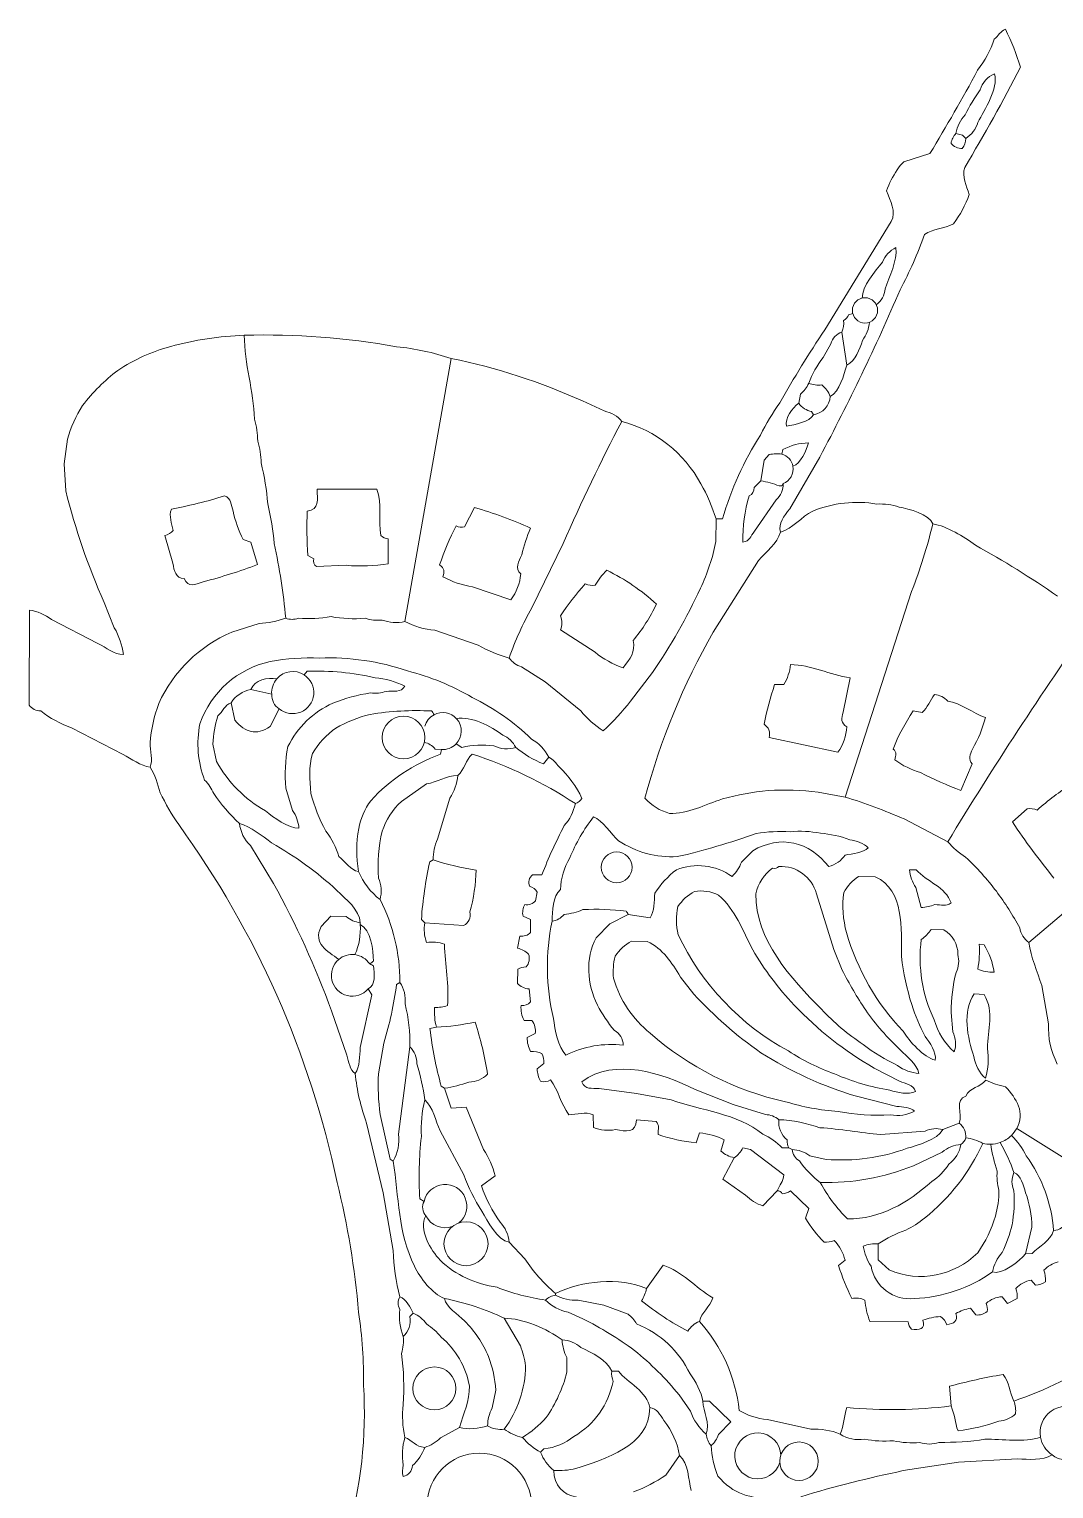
# Model space of a CAD drawing. Header units: inches. Extents: x 37.2 to 70.6, y 17.4 to 61.6.
# Drawn here: x 37.4 to 57.5, y 33.01 to 61.65 of the extents above; entities that cross this region are included whole.
import ezdxf

# ---------------------------------------------------------------- set-up
doc = ezdxf.new("R2010")
doc.units = ezdxf.units.IN
doc.header["$MEASUREMENT"] = 0
doc.layers.add('20_EXACT_CIRCLES', color=7, linetype='CONTINUOUS', lineweight=18)
doc.layers.add('30_SHARED_EDGES', color=7, linetype='CONTINUOUS', lineweight=18)

msp = doc.modelspace()

# ---------------------------------------------------------------- linework, layer by layer
at = {"layer": '20_EXACT_CIRCLES'}
for centre, radius in [((53.795, 56.129), 0.248), ((44.741, 47.748), 0.418), ((48.924, 45.202), 0.303), ((45.968, 37.817), 0.432), ((45.348, 34.977), 0.422), ((52.501, 33.549), 0.378), ((46.228, 32.684), 1.023)]:
    msp.add_circle(centre, radius, dxfattribs=at)
at = {"layer": '30_SHARED_EDGES'}
for p, q in [((55.58, 59.601), (55.707, 59.568)), ((55.707, 59.568), (55.775, 59.503)), ((54.558, 59.041), (55.069, 59.205)), ((53.006, 55.748), (54.311, 57.872)), ((53.47, 56.043), (53.556, 56.067)), ((53.34, 55.704), (53.438, 55.055)), ((52.975, 55.202), (53.124, 55.473)), ((44.769, 50.023), (45.678, 55.185)), ((52.496, 54.308), (52.528, 54.488)), ((48.679, 54.155), (48.252, 54.352)), ((52.749, 54.146), (52.788, 54.081)), ((38.15, 53.599), (38.082, 53.121)), ((51.814, 53.193), (51.917, 53.302)), ((52.186, 53.399), (52.164, 53.308)), ((38.082, 53.121), (38.117, 52.587)), ((51.749, 52.782), (51.814, 53.193)), ((52.91, 53.252), (52.318, 52.234)), ((51.749, 52.782), (51.619, 52.651)), ((52.166, 52.685), (52.187, 52.731)), ((44.217, 52.62), (43.048, 52.62)), ((51.625, 51.798), (52.052, 52.415)), ((52.112, 52.685), (52.166, 52.685)), ((46.132, 52.263), (45.938, 51.885)), ((50.873, 52.036), (50.871, 51.596)), ((50.873, 52.036), (51.003, 52.036)), ((40.061, 51.711), (40.217, 51.166)), ((41.749, 51.581), (41.595, 51.635)), ((41.879, 51.14), (41.749, 51.581)), ((44.444, 51.159), (44.438, 51.646)), ((47.874, 51.557), (47.26, 50.295)), ((42.866, 51.321), (42.983, 51.256)), ((43.036, 51.102), (43.619, 51.127)), ((50.819, 49.818), (51.703, 51.224)), ((46.096, 50.702), (46.847, 50.452)), ((54.709, 50.612), (53.405, 46.581)), ((37.402, 50.25), (37.399, 48.382)), ((38.867, 50.4), (39.068, 49.899)), ((38.747, 49.593), (37.838, 50.062)), ((41.373, 49.818), (41.908, 49.986)), ((45.357, 49.856), (46.208, 49.561)), ((47.821, 49.86), (48.499, 49.422)), ((42.854, 49.049), (42.795, 48.976)), ((47.519, 48.843), (47.059, 49.138)), ((49.624, 49.022), (49.197, 48.461)), ((42.156, 48.596), (41.749, 48.691)), ((48.222, 48.273), (47.519, 48.843)), ((52.204, 48.789), (52.022, 48.789)), ((53.37, 48.246), (53.503, 48.919)), ((41.36, 48.432), (41.434, 48.087)), ((42.129, 47.962), (42.304, 48.312)), ((54.918, 48.237), (54.743, 48.269)), ((38.227, 47.937), (39.239, 47.416)), ((41.003, 47.62), (41.076, 47.277)), ((45.889, 47.555), (45.772, 47.622)), ((51.918, 47.75), (53.262, 47.458)), ((45.485, 47.513), (45.361, 47.523)), ((45.467, 47.425), (45.485, 47.513)), ((47.593, 47.36), (47.487, 47.23)), ((55.678, 46.711), (55.899, 47.23)), ((42.566, 46.316), (42.433, 46.755)), ((45.191, 46.838), (44.7, 46.495)), ((45.652, 46.558), (45.41, 45.755)), ((53.405, 46.581), (52.876, 46.676)), ((55.418, 45.704), (54.562, 46.15)), ((56.977, 46.351), (56.688, 46.094)), ((59.764, 46.072), (57.009, 43.724)), ((41.739, 45.629), (42.191, 44.885)), ((45.321, 45.347), (45.256, 45.307)), ((51.371, 45.306), (51.592, 45.527)), ((47.457, 45.055), (47.275, 45.055)), ((53.997, 45.017), (53.665, 45.023)), ((54.801, 45.152), (54.671, 45.153)), ((47.366, 44.717), (47.334, 44.542)), ((53.181, 43.591), (52.844, 44.683)), ((54.794, 44.806), (54.899, 44.415)), ((43.124, 44.039), (43.313, 44.243)), ((43.313, 44.243), (43.619, 44.234)), ((43.892, 44.114), (43.892, 44.081)), ((45.093, 44.18), (45.158, 44.114)), ((45.921, 44.057), (45.158, 44.114)), ((47.087, 44.243), (47.23, 44.179)), ((47.23, 44.179), (47.236, 43.925)), ((49.152, 44.276), (48.79, 44.092)), ((49.152, 44.276), (49.581, 44.211)), ((47.022, 43.854), (46.977, 43.614)), ((48.79, 44.092), (48.519, 43.818)), ((55.343, 43.973), (55.093, 43.984)), ((49.521, 43.749), (49.217, 43.756)), ((53.349, 43.187), (53.181, 43.591)), ((56.132, 43.684), (56.035, 43.691)), ((46.983, 43.204), (46.977, 42.925)), ((50.438, 42.716), (50.173, 43.049)), ((44.119, 42.702), (43.894, 41.665)), ((44.047, 42.816), (44.119, 42.702)), ((44.606, 42.905), (44.671, 42.945)), ((47.204, 42.815), (47.236, 42.562)), ((56.132, 42.704), (55.938, 42.717)), ((57.395, 42.133), (57.263, 42.886)), ((43.329, 42.383), (43.63, 41.514)), ((47.106, 42.198), (47.262, 42.198)), ((55.519, 41.975), (55.483, 42.356)), ((45.261, 42.036), (45.386, 42.068)), ((47.327, 41.938), (47.171, 41.86)), ((44.252, 41.15), (44.353, 41.752)), ((44.644, 39.964), (44.866, 41.679)), ((47.496, 41.354), (47.366, 41.25)), ((54.469, 41.003), (53.976, 41.263)), ((45.548, 40.867), (45.483, 40.907)), ((45.678, 40.477), (45.548, 40.867)), ((49.315, 40.766), (48.583, 40.865)), ((49.991, 40.637), (49.315, 40.766)), ((50.465, 40.843), (51.212, 40.551)), ((54.42, 40.512), (53.629, 40.709)), ((45.97, 40.497), (45.678, 40.477)), ((46.31, 39.668), (45.97, 40.497)), ((51.212, 40.551), (51.843, 40.351)), ((44.344, 38.818), (44.019, 40.185)), ((44.477, 39.478), (44.285, 40.354)), ((48.464, 40.347), (48.47, 40.094)), ((49.314, 40.25), (49.697, 40.217)), ((55.645, 40.185), (55.321, 40.055)), ((45.461, 40.032), (45.926, 39.17)), ((50.483, 39.795), (50.548, 39.99)), ((51.035, 39.854), (50.97, 39.633)), ((54.104, 39.958), (54.975, 40.024)), ((56.771, 40.078), (57.922, 39.356)), ((51.551, 39.666), (51.401, 39.698)), ((52.204, 39.168), (51.551, 39.666)), ((52.301, 39.698), (52.171, 39.698)), ((52.366, 39.666), (52.301, 39.698)), ((52.712, 39.543), (53.032, 39.472)), ((55.311, 39.61), (54.744, 39.347)), ((44.542, 39.438), (44.477, 39.478)), ((51.006, 39.081), (51.23, 39.503)), ((46.269, 38.951), (46.541, 39.146)), ((51.454, 38.772), (51.006, 39.081)), ((44.538, 37.684), (44.344, 38.818)), ((45.144, 38.648), (45.061, 38.696)), ((52.074, 38.854), (51.792, 38.562)), ((52.691, 38.509), (52.334, 38.853)), ((52.628, 38.315), (52.691, 38.509)), ((56.944, 37.62), (57.071, 38.143)), ((47.12, 37.523), (46.814, 37.847)), ((54.054, 37.502), (54.054, 37.815)), ((56.944, 37.62), (57.074, 37.623)), ((49.834, 37.393), (49.509, 36.938)), ((53.275, 37.39), (53.405, 37.494)), ((54.27, 37.301), (54.054, 37.502)), ((57.142, 37.003), (57.057, 37.101)), ((47.723, 36.841), (47.723, 36.808)), ((48.17, 36.708), (48.669, 36.609)), ((56.589, 36.646), (56.485, 36.776)), ((56.778, 36.743), (56.589, 36.646)), ((44.931, 36.451), (44.866, 36.386)), ((47.969, 36.475), (48.257, 36.346)), ((48.669, 36.609), (49.146, 36.436)), ((55.971, 36.419), (55.867, 36.549)), ((46.717, 36.354), (47.035, 35.813)), ((54.639, 36.284), (53.892, 36.291)), ((47.945, 35.581), (47.949, 35.301)), ((48.827, 35.315), (48.957, 35.314)), ((46.553, 34.941), (46.484, 34.594)), ((55.451, 35.02), (55.483, 34.633)), ((50.147, 34.851), (50.371, 34.529)), ((50.743, 34.73), (50.613, 34.73)), ((51.165, 34.321), (50.743, 34.73)), ((51.88, 34.37), (52.731, 34.181)), ((45.468, 34.009), (45.84, 34.211)), ((50.919, 34.074), (51.165, 34.321)), ((47.497, 33.789), (47.431, 33.724)), ((50.158, 33.659), (49.89, 33.277)), ((54.546, 33.364), (55.63, 33.528)), ((55.63, 33.528), (56.785, 33.594))]:
    msp.add_line(p, q, dxfattribs=at)
for points in [[(56.33, 61.451), (56.417, 61.519), (56.448, 61.605), (56.551, 61.646)], [(56.551, 61.646), (56.668, 61.406), (56.767, 61.157), (56.847, 60.902)], [(56.005, 60.841), (56.146, 61.025), (56.256, 61.231), (56.33, 61.451)], [(55.069, 59.205), (55.395, 59.742), (55.708, 60.288), (56.005, 60.841)], [(56.847, 60.902), (56.502, 60.234), (56.137, 59.577), (55.751, 58.933)], [(56.337, 60.769), (56.418, 60.476), (56.141, 60.077), (56.011, 59.814)], [(56.055, 60.453), (56.093, 60.598), (56.198, 60.715), (56.337, 60.769)], [(55.762, 59.965), (55.845, 60.136), (55.943, 60.3), (56.055, 60.453)], [(55.58, 59.601), (55.603, 59.738), (55.666, 59.865), (55.762, 59.965)], [(55.58, 59.601), (55.53, 59.546), (55.496, 59.479), (55.483, 59.406)], [(56.011, 59.814), (55.97, 59.686), (55.887, 59.577), (55.775, 59.503)], [(55.483, 59.406), (55.536, 59.338), (55.619, 59.302), (55.704, 59.308)], [(55.704, 59.308), (55.749, 59.363), (55.774, 59.432), (55.775, 59.503)], [(54.429, 58.884), (54.459, 58.946), (54.503, 58.999), (54.558, 59.041)], [(54.22, 58.474), (54.269, 58.621), (54.339, 58.759), (54.429, 58.884)], [(55.751, 58.933), (55.696, 58.753), (55.788, 58.578), (55.839, 58.401)], [(54.311, 57.872), (54.412, 58.073), (54.292, 58.269), (54.22, 58.474)], [(55.839, 58.401), (55.765, 58.196), (55.661, 58.002), (55.532, 57.826)], [(54.964, 57.615), (54.83, 57.244), (54.67, 56.883), (54.486, 56.535)], [(55.532, 57.826), (55.352, 57.727), (55.124, 57.739), (54.964, 57.615)], [(54.403, 57.36), (54.283, 57.303), (54.189, 57.202), (54.14, 57.077)], [(54.188, 56.552), (54.279, 56.797), (54.426, 57.098), (54.403, 57.36)], [(54.14, 57.077), (53.998, 56.895), (53.735, 56.606), (53.741, 56.37)], [(54.486, 56.535), (54.007, 55.419), (53.481, 54.324), (52.91, 53.252)], [(54.017, 56.238), (54.117, 56.313), (54.179, 56.427), (54.188, 56.552)], [(53.34, 55.704), (53.373, 55.776), (53.384, 55.854), (53.373, 55.932)], [(53.373, 55.932), (53.421, 55.951), (53.457, 55.993), (53.47, 56.043)], [(53.881, 55.896), (53.871, 55.768), (53.824, 55.644), (53.746, 55.541)], [(41.619, 55.64), (41.131, 55.625), (40.646, 55.551), (40.175, 55.421)], [(41.619, 55.64), (42.62, 55.669), (43.62, 55.594), (44.605, 55.416)], [(41.619, 55.64), (41.619, 55.081), (41.803, 54.547), (41.817, 53.993)], [(52.125, 54.316), (52.4, 54.805), (52.694, 55.282), (53.006, 55.748)], [(53.124, 55.473), (53.156, 55.58), (53.236, 55.666), (53.34, 55.704)], [(40.175, 55.421), (39.805, 55.323), (39.454, 55.164), (39.137, 54.951)], [(44.605, 55.416), (44.97, 55.38), (45.33, 55.302), (45.678, 55.185)], [(53.746, 55.541), (53.694, 55.371), (53.601, 55.138), (53.438, 55.055)], [(48.252, 54.352), (47.428, 54.726), (46.565, 55.005), (45.678, 55.185)], [(52.691, 54.698), (52.758, 54.88), (52.854, 55.05), (52.975, 55.202)], [(53.438, 55.055), (53.377, 54.851), (53.304, 54.548), (53.113, 54.438)], [(39.137, 54.951), (38.877, 54.754), (38.645, 54.522), (38.447, 54.263)], [(52.528, 54.488), (52.6, 54.543), (52.655, 54.615), (52.691, 54.698)], [(52.691, 54.698), (52.773, 54.668), (52.86, 54.657), (52.947, 54.665)], [(52.788, 54.081), (52.966, 54.11), (53.101, 54.258), (53.113, 54.438)], [(52.947, 54.665), (53.023, 54.608), (53.081, 54.529), (53.113, 54.438)], [(38.447, 54.263), (38.315, 54.058), (38.215, 53.834), (38.15, 53.599)], [(49.022, 53.951), (48.959, 54.06), (48.806, 54.117), (48.679, 54.155)], [(51.745, 53.683), (51.857, 53.903), (51.984, 54.114), (52.125, 54.316)], [(52.496, 54.308), (52.361, 54.208), (52.22, 54.024), (52.256, 53.854)], [(52.496, 54.308), (52.554, 54.221), (52.646, 54.162), (52.749, 54.146)], [(41.817, 53.993), (41.859, 53.854), (41.881, 53.71), (41.882, 53.565)], [(49.022, 53.951), (48.613, 53.166), (48.23, 52.367), (47.874, 51.557)], [(49.022, 53.951), (49.688, 53.776), (50.25, 53.332), (50.576, 52.726)], [(52.256, 53.854), (52.42, 53.892), (52.703, 53.935), (52.788, 54.081)], [(41.882, 53.565), (41.925, 53.426), (41.947, 53.282), (41.948, 53.137)], [(51.003, 52.036), (51.166, 52.619), (51.416, 53.174), (51.745, 53.683)], [(51.917, 53.302), (52.012, 53.308), (52.074, 53.33), (52.164, 53.308)], [(52.382, 53.071), (52.36, 53.186), (52.276, 53.277), (52.164, 53.308)], [(52.689, 53.529), (52.513, 53.528), (52.34, 53.483), (52.186, 53.399)], [(52.382, 53.071), (52.529, 53.113), (52.647, 53.383), (52.689, 53.529)], [(41.948, 53.137), (42.014, 52.872), (42.057, 52.603), (42.077, 52.331)], [(52.382, 53.071), (52.409, 52.926), (52.327, 52.782), (52.187, 52.731)], [(50.576, 52.726), (50.698, 52.507), (50.798, 52.275), (50.873, 52.036)], [(51.749, 52.782), (51.874, 52.767), (51.996, 52.734), (52.112, 52.685)], [(52.052, 52.415), (52.146, 52.491), (52.197, 52.61), (52.187, 52.731)], [(38.117, 52.587), (38.303, 51.837), (38.554, 51.106), (38.867, 50.4)], [(41.23, 52.49), (40.889, 52.382), (40.542, 52.296), (40.191, 52.23)], [(41.398, 52.191), (41.358, 52.318), (41.364, 52.44), (41.23, 52.49)], [(43.048, 52.62), (43.048, 52.418), (43.102, 52.217), (42.853, 52.191)], [(44.298, 51.714), (44.244, 52.006), (44.33, 52.341), (44.217, 52.62)], [(51.522, 52.488), (51.436, 52.193), (51.395, 51.888), (51.399, 51.581)], [(51.619, 52.651), (51.627, 52.581), (51.587, 52.515), (51.522, 52.488)], [(40.191, 52.23), (40.128, 52.077), (40.201, 51.96), (40.223, 51.808)], [(41.595, 51.635), (41.507, 51.812), (41.441, 51.998), (41.398, 52.191)], [(42.077, 52.331), (42.141, 52.075), (42.184, 51.814), (42.207, 51.552)], [(42.853, 52.191), (42.842, 51.901), (42.846, 51.611), (42.866, 51.321)], [(47.236, 51.858), (46.878, 52.018), (46.509, 52.154), (46.132, 52.263)], [(52.318, 52.234), (52.21, 52.09), (52.085, 51.957), (52.139, 51.776)], [(52.769, 52.19), (52.546, 52.078), (52.373, 51.848), (52.139, 51.776)], [(54.03, 52.33), (53.605, 52.4), (53.169, 52.352), (52.769, 52.19)], [(54.466, 52.27), (54.325, 52.316), (54.178, 52.336), (54.03, 52.33)], [(55.126, 51.938), (55.055, 52.125), (54.655, 52.239), (54.466, 52.27)], [(45.775, 51.904), (45.645, 51.658), (45.536, 51.401), (45.451, 51.136)], [(45.938, 51.885), (45.883, 51.866), (45.823, 51.873), (45.775, 51.904)], [(47.062, 51.33), (47.105, 51.51), (47.163, 51.687), (47.236, 51.858)], [(55.126, 51.938), (55.016, 51.487), (54.877, 51.044), (54.709, 50.612)], [(55.96, 51.521), (55.737, 51.689), (55.402, 51.897), (55.126, 51.938)], [(40.223, 51.808), (40.178, 51.763), (40.122, 51.729), (40.061, 51.711)], [(42.207, 51.552), (42.31, 51.068), (42.385, 50.58), (42.431, 50.088)], [(44.438, 51.646), (44.384, 51.651), (44.335, 51.676), (44.298, 51.714)], [(50.871, 51.596), (50.808, 51.278), (50.706, 50.97), (50.567, 50.678)], [(51.399, 51.581), (51.535, 51.607), (51.553, 51.69), (51.625, 51.798)], [(51.703, 51.224), (51.855, 51.381), (52.074, 51.567), (52.139, 51.776)], [(47.041, 50.959), (46.926, 51.064), (47, 51.207), (47.062, 51.33)], [(57.569, 50.522), (57.051, 50.884), (56.514, 51.217), (55.96, 51.521)], [(40.217, 51.166), (40.243, 51.011), (40.267, 50.88), (40.438, 50.867)], [(40.814, 50.802), (41.174, 50.899), (41.529, 51.011), (41.879, 51.14)], [(42.983, 51.256), (42.962, 51.199), (42.984, 51.135), (43.036, 51.102)], [(43.619, 51.127), (43.895, 51.104), (44.172, 51.115), (44.444, 51.159)], [(45.451, 51.136), (45.542, 51.056), (45.551, 51.018), (45.516, 50.902)], [(48.73, 51.029), (48.639, 50.944), (48.563, 50.845), (48.503, 50.737)], [(49.704, 50.367), (49.413, 50.634), (49.085, 50.857), (48.73, 51.029)], [(40.438, 50.867), (40.523, 50.677), (40.646, 50.755), (40.814, 50.802)], [(45.516, 50.902), (45.697, 50.805), (45.893, 50.738), (46.096, 50.702)], [(46.847, 50.452), (46.96, 50.598), (47.027, 50.775), (47.041, 50.959)], [(48.308, 50.763), (48.13, 50.566), (47.967, 50.355), (47.821, 50.133)], [(48.503, 50.737), (48.436, 50.729), (48.369, 50.738), (48.308, 50.763)], [(50.567, 50.678), (50.299, 50.101), (49.984, 49.546), (49.624, 49.022)], [(37.838, 50.062), (37.711, 50.16), (37.561, 50.225), (37.402, 50.25)], [(43.321, 50.12), (43.108, 50.085), (42.893, 50.074), (42.678, 50.088)], [(43.989, 50.087), (43.766, 50.069), (43.541, 50.08), (43.321, 50.12)], [(47.26, 50.295), (47.082, 49.98), (46.933, 49.65), (46.814, 49.308)], [(47.821, 50.133), (47.857, 50.046), (47.857, 49.948), (47.821, 49.86)], [(49.249, 49.653), (49.43, 49.871), (49.583, 50.111), (49.704, 50.367)], [(39.068, 49.899), (39.162, 49.74), (39.224, 49.563), (39.249, 49.379)], [(41.908, 49.986), (42.086, 49.996), (42.262, 50.03), (42.431, 50.088)], [(42.678, 50.088), (42.598, 50.059), (42.511, 50.059), (42.431, 50.088)], [(44.32, 50.054), (44.209, 50.043), (44.096, 50.054), (43.989, 50.087)], [(44.769, 50.023), (44.619, 49.99), (44.463, 50.001), (44.32, 50.054)], [(44.769, 50.023), (44.951, 49.927), (45.152, 49.87), (45.357, 49.856)], [(55.418, 45.704), (56.314, 47.173), (57.256, 48.613), (58.243, 50.023)], [(39.249, 49.379), (39.058, 49.374), (38.913, 49.512), (38.747, 49.593)], [(39.939, 48.414), (40.226, 49.044), (40.737, 49.544), (41.373, 49.818)], [(46.208, 49.561), (46.399, 49.452), (46.602, 49.367), (46.814, 49.308)], [(49.048, 49.114), (49.189, 49.291), (49.294, 49.426), (49.249, 49.653)], [(49.477, 46.556), (49.781, 47.697), (50.232, 48.793), (50.819, 49.818)], [(43.097, 49.308), (42.772, 49.323), (42.447, 49.299), (42.129, 49.237)], [(44.82, 49.056), (44.265, 49.244), (43.682, 49.33), (43.097, 49.308)], [(47.059, 49.138), (46.96, 49.164), (46.874, 49.225), (46.814, 49.308)], [(48.499, 49.422), (48.663, 49.289), (48.849, 49.184), (49.048, 49.114)], [(42.129, 49.237), (41.486, 49.102), (40.962, 48.639), (40.749, 48.018)], [(42.795, 48.976), (42.622, 49.089), (42.392, 49.058), (42.256, 48.902)], [(42.795, 48.976), (42.923, 48.892), (42.994, 48.744), (42.98, 48.592)], [(44.183, 48.922), (43.747, 49.022), (43.3, 49.064), (42.854, 49.049)], [(46.09, 48.534), (45.692, 48.765), (45.265, 48.941), (44.82, 49.056)], [(52.334, 49.178), (52.321, 49.04), (52.276, 48.907), (52.204, 48.789)], [(53.503, 48.919), (53.112, 48.977), (52.733, 49.178), (52.334, 49.178)], [(41.36, 48.432), (41.449, 48.568), (41.589, 48.662), (41.749, 48.691)], [(42.256, 48.902), (42.076, 48.931), (41.818, 48.878), (41.749, 48.691)], [(42.156, 48.596), (42.147, 48.707), (42.183, 48.817), (42.256, 48.902)], [(44.769, 48.755), (44.586, 48.847), (44.387, 48.904), (44.183, 48.922)], [(44.403, 48.653), (44.548, 48.662), (44.692, 48.626), (44.769, 48.755)], [(52.022, 48.789), (51.936, 48.534), (51.867, 48.274), (51.814, 48.01)], [(39.769, 47.647), (39.794, 47.909), (39.851, 48.166), (39.939, 48.414)], [(41.36, 48.432), (41.23, 48.385), (41.201, 48.257), (41.1, 48.172)], [(42.156, 48.596), (42.151, 48.481), (42.207, 48.373), (42.304, 48.312)], [(42.472, 47.57), (42.66, 47.948), (42.973, 48.25), (43.358, 48.424)], [(42.98, 48.592), (42.965, 48.439), (42.868, 48.307), (42.726, 48.249)], [(43.358, 48.424), (43.595, 48.518), (43.842, 48.585), (44.094, 48.624)], [(44.094, 48.624), (44.198, 48.61), (44.304, 48.62), (44.403, 48.653)], [(47.251, 47.719), (46.909, 48.049), (46.517, 48.324), (46.09, 48.534)], [(49.197, 48.461), (49.033, 48.254), (48.854, 48.059), (48.661, 47.88)], [(55.158, 48.594), (55.072, 48.475), (55.023, 48.335), (54.918, 48.237)], [(55.418, 48.464), (55.351, 48.538), (55.258, 48.585), (55.158, 48.594)], [(56.158, 48.14), (55.909, 48.223), (55.679, 48.425), (55.418, 48.464)], [(37.399, 48.382), (37.452, 48.312), (37.535, 48.27), (37.624, 48.269)], [(37.624, 48.269), (37.808, 48.13), (38.011, 48.018), (38.227, 47.937)], [(41.1, 48.172), (41.044, 47.993), (41.011, 47.807), (41.003, 47.62)], [(42.726, 48.249), (42.585, 48.19), (42.422, 48.215), (42.304, 48.312)], [(43.416, 47.935), (43.626, 48.054), (43.852, 48.144), (44.086, 48.201)], [(44.086, 48.201), (44.485, 48.268), (44.889, 48.291), (45.293, 48.269)], [(45.161, 47.968), (45.186, 48.066), (45.252, 48.149), (45.342, 48.196)], [(45.293, 48.269), (45.3, 48.259), (45.327, 48.219), (45.342, 48.196)], [(45.783, 48.117), (45.671, 48.242), (45.49, 48.274), (45.342, 48.196)], [(45.772, 47.622), (45.905, 47.759), (45.91, 47.975), (45.783, 48.117)], [(46.69, 47.797), (46.464, 47.967), (46.062, 48.177), (45.783, 48.117)], [(48.661, 47.88), (48.492, 47.983), (48.344, 48.117), (48.222, 48.273)], [(53.438, 47.958), (53.318, 48.028), (53.327, 48.122), (53.37, 48.246)], [(54.743, 48.269), (54.582, 48.037), (54.449, 47.786), (54.347, 47.523)], [(55.905, 47.523), (56.016, 47.716), (56.101, 47.924), (56.158, 48.14)], [(40.749, 48.018), (40.674, 47.648), (40.706, 47.265), (40.84, 46.913)], [(41.434, 48.087), (41.65, 47.846), (41.839, 47.781), (42.129, 47.962)], [(42.956, 47.432), (43.072, 47.63), (43.229, 47.802), (43.416, 47.935)], [(51.814, 48.01), (51.902, 47.955), (51.944, 47.85), (51.918, 47.75)], [(53.262, 47.458), (53.366, 47.605), (53.427, 47.778), (53.438, 47.958)], [(39.769, 47.166), (39.831, 47.304), (39.769, 47.486), (39.769, 47.647)], [(42.433, 46.755), (42.412, 47.027), (42.424, 47.301), (42.472, 47.57)], [(45.361, 47.523), (45.309, 47.591), (45.233, 47.638), (45.148, 47.655)], [(45.485, 47.513), (45.592, 47.505), (45.697, 47.545), (45.772, 47.622)], [(46.513, 47.585), (46.305, 47.614), (46.093, 47.604), (45.889, 47.555)], [(46.944, 47.555), (46.802, 47.51), (46.647, 47.521), (46.513, 47.585)], [(46.944, 47.555), (46.89, 47.663), (46.8, 47.749), (46.69, 47.797)], [(47.487, 47.23), (47.29, 47.309), (47.107, 47.419), (46.944, 47.555)], [(47.593, 47.36), (47.518, 47.512), (47.398, 47.637), (47.251, 47.719)], [(39.239, 47.416), (39.406, 47.328), (39.584, 47.193), (39.769, 47.166)], [(41.076, 47.277), (41.298, 46.872), (41.629, 46.537), (42.032, 46.31)], [(42.921, 46.653), (42.914, 46.923), (42.872, 47.167), (42.956, 47.432)], [(44.098, 46.507), (44.492, 46.939), (44.927, 47.209), (45.467, 47.425)], [(45.808, 47.003), (45.938, 47.112), (45.96, 47.308), (46.089, 47.425)], [(46.089, 47.425), (46.804, 47.192), (47.485, 46.865), (48.113, 46.451)], [(47.593, 47.36), (47.687, 47.326), (47.723, 47.246), (47.796, 47.173)], [(54.347, 47.523), (54.427, 47.454), (54.399, 47.408), (54.379, 47.308)], [(54.379, 47.308), (54.533, 47.199), (54.703, 47.115), (54.883, 47.059)], [(55.899, 47.23), (55.809, 47.323), (55.859, 47.412), (55.905, 47.523)], [(39.769, 47.166), (39.871, 47.024), (39.919, 46.833), (39.971, 46.666)], [(45.808, 47.003), (45.576, 47.003), (45.408, 46.875), (45.191, 46.838)], [(45.808, 47.003), (45.788, 46.845), (45.735, 46.694), (45.652, 46.558)], [(47.796, 47.173), (47.981, 46.996), (48.132, 46.786), (48.243, 46.555)], [(54.883, 47.059), (55.141, 46.927), (55.406, 46.811), (55.678, 46.711)], [(40.84, 46.913), (40.917, 46.838), (40.978, 46.749), (41.018, 46.649)], [(51.897, 46.71), (51.593, 46.679), (51.292, 46.624), (50.997, 46.544)], [(52.876, 46.676), (52.551, 46.715), (52.224, 46.726), (51.897, 46.71)], [(57.853, 46.841), (57.614, 46.685), (57.387, 46.513), (57.171, 46.326)], [(39.971, 46.666), (40.074, 46.448), (40.195, 46.238), (40.331, 46.039)], [(41.018, 46.649), (41.165, 46.436), (41.333, 46.239), (41.522, 46.062)], [(43.219, 45.911), (43.093, 46.147), (42.993, 46.395), (42.921, 46.653)], [(43.863, 45.962), (43.904, 46.157), (43.984, 46.342), (44.098, 46.507)], [(44.7, 46.495), (44.53, 46.332), (44.4, 46.132), (44.321, 45.91)], [(48.113, 46.451), (48.078, 46.291), (48.003, 46.143), (47.895, 46.019)], [(48.243, 46.555), (48.21, 46.509), (48.165, 46.473), (48.113, 46.451)], [(49.961, 46.26), (49.775, 46.312), (49.607, 46.414), (49.477, 46.556)], [(50.997, 46.544), (50.667, 46.432), (50.314, 46.247), (49.961, 46.26)], [(54.562, 46.15), (54.185, 46.316), (53.799, 46.46), (53.405, 46.581)], [(42.032, 46.31), (42.193, 46.183), (42.485, 45.96), (42.691, 45.973)], [(42.691, 45.973), (42.68, 46.096), (42.637, 46.214), (42.566, 46.316)], [(48.472, 46.191), (48.279, 45.947), (48.121, 45.676), (48.003, 45.387)], [(48.962, 45.72), (48.818, 45.853), (48.641, 46.125), (48.472, 46.191)], [(57.171, 46.326), (57.11, 46.351), (57.043, 46.36), (56.977, 46.351)], [(40.331, 46.039), (41.849, 43.942), (42.908, 41.549), (43.441, 39.016)], [(41.522, 46.062), (41.542, 45.897), (41.619, 45.744), (41.739, 45.629)], [(42.155, 45.68), (41.971, 45.826), (41.743, 45.996), (41.522, 46.062)], [(43.475, 45.412), (43.422, 45.593), (43.335, 45.762), (43.219, 45.911)], [(43.86, 45.12), (43.814, 45.399), (43.815, 45.683), (43.863, 45.962)], [(44.321, 45.91), (44.251, 45.61), (44.227, 45.3), (44.25, 44.992)], [(47.895, 46.019), (47.731, 45.706), (47.585, 45.384), (47.457, 45.055)], [(51.66, 45.864), (51.161, 45.69), (50.626, 45.522), (50.11, 45.412)], [(51.592, 45.527), (52.14, 45.847), (52.698, 45.706), (53.085, 45.217)], [(52.327, 45.899), (52.104, 45.913), (51.88, 45.901), (51.66, 45.864)], [(52.921, 45.87), (52.726, 45.91), (52.525, 45.92), (52.327, 45.899)], [(53.496, 45.743), (53.311, 45.813), (53.118, 45.856), (52.921, 45.87)], [(56.688, 46.094), (56.94, 45.712), (57.212, 45.344), (57.503, 44.99)], [(43.435, 44.749), (43.045, 45.107), (42.616, 45.42), (42.155, 45.68)], [(45.41, 45.755), (45.353, 45.626), (45.322, 45.488), (45.321, 45.347)], [(50.11, 45.412), (49.705, 45.39), (49.302, 45.497), (48.962, 45.72)], [(53.405, 45.443), (53.546, 45.466), (53.766, 45.491), (53.86, 45.587)], [(53.86, 45.587), (53.777, 45.674), (53.627, 45.721), (53.496, 45.743)], [(55.418, 45.704), (55.518, 45.586), (55.637, 45.485), (55.769, 45.403)], [(43.86, 45.12), (43.698, 45.146), (43.601, 45.311), (43.475, 45.412)], [(45.256, 45.307), (45.174, 44.936), (45.12, 44.559), (45.093, 44.18)], [(45.321, 45.347), (45.597, 45.26), (45.879, 45.193), (46.165, 45.146)], [(48.003, 45.387), (47.892, 45.197), (47.83, 44.983), (47.821, 44.764)], [(50.095, 45.153), (50.457, 45.297), (50.868, 45.248), (51.187, 45.023)], [(51.187, 45.023), (51.27, 45.101), (51.333, 45.198), (51.371, 45.306)], [(53.085, 45.217), (53.216, 45.25), (53.331, 45.331), (53.405, 45.443)], [(55.769, 45.403), (55.988, 45.196), (56.191, 44.971), (56.373, 44.731)], [(43.86, 45.12), (43.95, 44.903), (44.096, 44.713), (44.282, 44.568)], [(44.25, 44.992), (44.308, 44.859), (44.319, 44.709), (44.282, 44.568)], [(46.165, 45.146), (46.165, 44.887), (46.114, 44.574), (46.044, 44.326)], [(47.275, 45.055), (47.205, 45.002), (47.181, 44.908), (47.217, 44.828)], [(49.671, 44.692), (49.786, 44.868), (49.929, 45.024), (50.095, 45.153)], [(51.983, 45.185), (51.815, 45.064), (51.697, 44.886), (51.654, 44.683)], [(52.106, 45.217), (52.076, 45.182), (52.027, 45.169), (51.983, 45.185)], [(52.844, 44.683), (52.756, 45.014), (52.448, 45.237), (52.106, 45.217)], [(53.665, 45.023), (53.546, 44.943), (53.448, 44.835), (53.38, 44.71)], [(54.51, 43.45), (54.503, 43.988), (54.576, 44.747), (53.997, 45.017)], [(54.671, 45.153), (54.679, 45.028), (54.721, 44.908), (54.794, 44.806)], [(55.483, 44.504), (55.387, 44.814), (54.996, 44.924), (54.801, 45.152)], [(42.191, 44.885), (42.636, 44.082), (43.017, 43.246), (43.329, 42.383)], [(43.892, 44.114), (43.882, 44.375), (43.611, 44.574), (43.435, 44.749)], [(47.217, 44.828), (47.279, 44.813), (47.333, 44.773), (47.366, 44.717)], [(47.821, 44.764), (47.666, 44.633), (47.658, 44.338), (47.658, 44.146)], [(49.581, 44.211), (49.662, 44.336), (49.663, 44.543), (49.671, 44.692)], [(50.451, 44.73), (50.32, 44.658), (50.209, 44.555), (50.126, 44.431)], [(50.923, 44.657), (50.776, 44.728), (50.612, 44.754), (50.451, 44.73)], [(51.654, 44.683), (51.638, 43.792), (52.347, 43.01), (52.943, 42.418)], [(53.38, 44.71), (53.343, 44.445), (53.362, 44.177), (53.434, 43.92)], [(56.373, 44.731), (56.542, 44.503), (56.694, 44.263), (56.83, 44.014)], [(44.671, 42.945), (44.673, 43.509), (44.54, 44.066), (44.282, 44.568)], [(47.119, 44.471), (47.081, 44.401), (47.07, 44.321), (47.087, 44.243)], [(47.334, 44.542), (47.28, 44.483), (47.198, 44.456), (47.119, 44.471)], [(50.126, 44.431), (50.081, 44.249), (50.084, 44.059), (50.132, 43.878)], [(51.592, 43.584), (51.395, 43.968), (51.25, 44.365), (50.923, 44.657)], [(54.899, 44.415), (54.99, 44.416), (55.08, 44.435), (55.164, 44.47)], [(55.164, 44.47), (55.293, 44.471), (55.383, 44.425), (55.483, 44.504)], [(43.619, 44.234), (43.697, 44.169), (43.792, 44.127), (43.892, 44.114)], [(45.158, 44.114), (45.137, 43.985), (45.149, 43.852), (45.191, 43.729)], [(46.044, 44.326), (46.072, 44.219), (46.021, 44.106), (45.921, 44.057)], [(47.685, 42.238), (47.534, 42.864), (47.525, 43.516), (47.658, 44.146)], [(47.892, 44.276), (47.833, 44.205), (47.75, 44.158), (47.658, 44.146)], [(48.263, 44.372), (48.145, 44.322), (48.02, 44.289), (47.892, 44.276)], [(49.113, 44.341), (48.831, 44.377), (48.547, 44.387), (48.263, 44.372)], [(49.152, 44.276), (49.14, 44.295), (49.118, 44.332), (49.113, 44.341)], [(43.47, 43.394), (43.251, 43.561), (42.959, 43.701), (43.124, 44.039)], [(43.892, 44.081), (43.908, 43.878), (43.872, 43.674), (43.789, 43.488)], [(44.152, 43.361), (44.152, 43.576), (44.104, 43.974), (43.892, 44.081)], [(47.236, 43.925), (47.182, 43.866), (47.101, 43.839), (47.022, 43.854)], [(48.519, 43.818), (48.302, 43.399), (48.344, 42.922), (48.545, 42.5)], [(50.132, 43.878), (50.574, 42.928), (51.362, 42.09), (52.297, 41.598)], [(53.434, 43.92), (53.641, 43.195), (54.021, 42.531), (54.542, 41.986)], [(55.093, 43.984), (55.043, 43.906), (54.976, 43.839), (54.899, 43.788)], [(55.617, 43.493), (55.621, 43.691), (55.516, 43.875), (55.343, 43.973)], [(56.83, 44.014), (56.851, 43.898), (56.915, 43.794), (57.009, 43.724)], [(45.191, 43.729), (45.31, 43.745), (45.432, 43.733), (45.545, 43.691)], [(45.545, 43.691), (45.556, 43.293), (45.643, 42.884), (45.603, 42.49)], [(46.977, 43.614), (47.06, 43.596), (47.136, 43.555), (47.197, 43.497)], [(49.217, 43.756), (49.086, 43.684), (48.975, 43.581), (48.892, 43.457)], [(50.173, 43.049), (50, 43.337), (49.834, 43.603), (49.521, 43.749)], [(52.405, 42.5), (52.095, 42.83), (51.822, 43.194), (51.592, 43.584)], [(54.899, 43.788), (54.831, 43.248), (54.919, 42.699), (55.152, 42.207)], [(56.035, 43.691), (56.047, 43.529), (56.038, 43.365), (56.006, 43.204)], [(56.327, 43.146), (56.3, 43.337), (56.234, 43.52), (56.132, 43.684)], [(57.263, 42.886), (57.174, 43.154), (57.05, 43.446), (57.009, 43.724)], [(43.47, 43.394), (43.353, 43.294), (43.302, 43.136), (43.337, 42.986)], [(43.47, 43.394), (43.558, 43.469), (43.674, 43.503), (43.789, 43.488)], [(44.078, 43.307), (44.012, 43.406), (43.907, 43.472), (43.789, 43.488)], [(44.047, 42.816), (44.203, 42.894), (44.173, 43.117), (44.152, 43.272)], [(44.078, 43.307), (44.102, 43.324), (44.14, 43.353), (44.152, 43.361)], [(44.152, 43.272), (44.147, 43.274), (44.101, 43.296), (44.078, 43.307)], [(47.149, 43.246), (47.091, 43.249), (47.033, 43.234), (46.983, 43.204)], [(47.197, 43.497), (47.224, 43.41), (47.206, 43.317), (47.149, 43.246)], [(48.892, 43.457), (48.858, 43.316), (48.847, 43.169), (48.862, 43.024)], [(54.712, 42.507), (54.617, 42.815), (54.549, 43.13), (54.51, 43.45)], [(55.584, 43.14), (55.635, 43.25), (55.647, 43.375), (55.617, 43.493)], [(43.337, 42.986), (43.373, 42.837), (43.49, 42.72), (43.64, 42.684)], [(48.862, 43.024), (48.985, 42.6), (49.236, 42.225), (49.58, 41.949)], [(53.809, 42.4), (53.64, 42.653), (53.486, 42.916), (53.349, 43.187)], [(55.483, 42.356), (55.484, 42.62), (55.518, 42.883), (55.584, 43.14)], [(56.006, 43.204), (56.107, 43.159), (56.217, 43.139), (56.327, 43.146)], [(43.64, 42.684), (43.79, 42.648), (43.947, 42.699), (44.047, 42.816)], [(44.353, 41.752), (44.47, 42.129), (44.555, 42.515), (44.606, 42.905)], [(44.772, 42.524), (44.791, 42.672), (44.755, 42.821), (44.671, 42.945)], [(46.977, 42.925), (47.036, 42.862), (47.117, 42.822), (47.204, 42.815)], [(51.755, 41.564), (51.274, 41.897), (50.832, 42.284), (50.438, 42.716)], [(55.938, 42.717), (55.697, 42.384), (55.807, 41.849), (55.933, 41.488)], [(56.197, 41.648), (56.2, 42.025), (56.342, 42.355), (56.132, 42.704)], [(44.866, 41.679), (44.874, 41.963), (44.842, 42.248), (44.772, 42.524)], [(45.353, 42.453), (45.343, 42.324), (45.354, 42.194), (45.386, 42.068)], [(45.603, 42.49), (45.523, 42.461), (45.438, 42.448), (45.353, 42.453)], [(47.048, 42.49), (47.041, 42.389), (47.061, 42.288), (47.106, 42.198)], [(47.236, 42.562), (47.19, 42.507), (47.119, 42.48), (47.048, 42.49)], [(48.545, 42.5), (48.639, 42.323), (48.75, 42.156), (48.879, 42.003)], [(53.976, 41.263), (53.394, 41.596), (52.865, 42.012), (52.405, 42.5)], [(52.943, 42.418), (53.184, 42.154), (53.459, 41.922), (53.759, 41.727)], [(54.484, 41.621), (54.233, 41.857), (54.006, 42.118), (53.809, 42.4)], [(54.973, 41.884), (54.871, 42.085), (54.784, 42.293), (54.712, 42.507)], [(46.145, 42.166), (45.896, 42.109), (45.641, 42.076), (45.386, 42.068)], [(46.392, 41.14), (46.337, 41.487), (46.254, 41.83), (46.145, 42.166)], [(47.262, 42.198), (47.315, 42.122), (47.339, 42.03), (47.327, 41.938)], [(47.925, 41.516), (47.78, 41.681), (47.704, 42.017), (47.685, 42.238)], [(55.152, 42.207), (55.225, 41.968), (55.359, 41.752), (55.542, 41.581)], [(57.567, 41.342), (57.442, 41.586), (57.383, 41.859), (57.395, 42.133)], [(45.483, 40.907), (45.377, 41.276), (45.303, 41.654), (45.261, 42.036)], [(47.171, 41.86), (47.167, 41.765), (47.189, 41.671), (47.236, 41.588)], [(48.879, 42.003), (48.985, 41.944), (49.053, 41.833), (49.054, 41.711)], [(49.58, 41.949), (50.337, 41.281), (51.251, 40.818), (52.237, 40.603)], [(54.542, 41.986), (54.666, 41.786), (54.945, 41.477), (55.172, 41.419)], [(55.172, 41.419), (55.202, 41.566), (55.069, 41.765), (54.973, 41.884)], [(55.542, 41.581), (55.605, 41.702), (55.562, 41.849), (55.519, 41.975)], [(43.894, 41.665), (43.879, 41.508), (43.89, 41.281), (43.795, 41.159)], [(44.866, 41.679), (44.957, 41.592), (45.007, 41.471), (45.002, 41.345)], [(47.236, 41.588), (47.312, 41.597), (47.389, 41.583), (47.457, 41.549)], [(47.457, 41.549), (47.488, 41.489), (47.502, 41.421), (47.496, 41.354)], [(49.054, 41.711), (48.667, 41.758), (48.274, 41.69), (47.925, 41.516)], [(53.629, 40.709), (52.968, 40.908), (52.338, 41.195), (51.755, 41.564)], [(52.297, 41.598), (52.578, 41.412), (52.881, 41.261), (53.199, 41.149)], [(53.759, 41.727), (53.969, 41.566), (54.196, 41.427), (54.434, 41.312)], [(54.853, 41.159), (54.803, 41.352), (54.626, 41.48), (54.484, 41.621)], [(56.158, 41.062), (56.214, 41.252), (56.227, 41.452), (56.197, 41.648)], [(43.63, 41.514), (43.674, 41.385), (43.68, 41.225), (43.795, 41.159)], [(45.002, 41.345), (45.077, 41.115), (45.13, 40.879), (45.158, 40.64)], [(47.366, 41.25), (47.365, 41.163), (47.387, 41.078), (47.431, 41.003)], [(48.243, 40.994), (48.885, 41.48), (49.813, 41.159), (50.465, 40.843)], [(54.434, 41.312), (54.556, 41.221), (54.702, 41.168), (54.853, 41.159)], [(55.933, 41.488), (55.955, 41.324), (56.035, 41.173), (56.158, 41.062)], [(44.019, 40.185), (43.902, 40.499), (43.827, 40.826), (43.795, 41.159)], [(44.285, 40.354), (44.248, 40.617), (44.237, 40.884), (44.252, 41.15)], [(45.548, 40.867), (45.71, 40.89), (45.87, 40.931), (46.023, 40.989)], [(46.023, 40.989), (46.161, 40.989), (46.293, 41.043), (46.392, 41.14)], [(47.431, 41.003), (47.497, 40.986), (47.567, 40.996), (47.626, 41.029)], [(47.626, 41.029), (47.781, 40.831), (47.829, 40.555), (47.983, 40.347)], [(48.583, 40.865), (48.428, 40.868), (48.305, 40.836), (48.243, 40.994)], [(53.199, 41.149), (53.546, 40.997), (53.91, 40.89), (54.284, 40.831)], [(54.789, 40.802), (54.748, 40.93), (54.592, 40.963), (54.469, 41.003)], [(56.165, 41.028), (56.055, 40.883), (55.85, 40.886), (55.775, 40.71)], [(56.554, 40.897), (56.419, 40.92), (56.287, 40.964), (56.165, 41.028)], [(54.284, 40.831), (54.433, 40.779), (54.642, 40.738), (54.789, 40.802)], [(55.775, 40.71), (55.549, 40.657), (55.713, 40.354), (55.645, 40.185)], [(56.771, 40.078), (56.952, 40.383), (56.758, 40.671), (56.554, 40.897)], [(45.093, 39.92), (45.08, 40.162), (45.102, 40.404), (45.158, 40.64)], [(45.158, 40.64), (45.322, 40.502), (45.367, 40.222), (45.461, 40.032)], [(47.983, 40.347), (48.15, 40.349), (48.301, 40.415), (48.464, 40.347)], [(51.792, 39.968), (51.288, 40.372), (50.577, 40.431), (49.991, 40.637)], [(52.237, 40.603), (52.572, 40.501), (52.917, 40.436), (53.266, 40.41)], [(53.266, 40.41), (53.605, 40.347), (53.95, 40.326), (54.295, 40.347)], [(54.295, 40.347), (54.456, 40.312), (54.625, 40.338), (54.769, 40.419)], [(54.769, 40.419), (54.689, 40.495), (54.533, 40.502), (54.42, 40.512)], [(48.47, 40.094), (48.607, 40.042), (48.755, 40.028), (48.899, 40.055)], [(48.899, 40.055), (49.107, 40.019), (49.304, 39.979), (49.314, 40.25)], [(49.697, 40.217), (49.771, 40.134), (49.737, 40.073), (49.736, 39.958)], [(51.843, 40.351), (51.94, 40.348), (52.033, 40.312), (52.106, 40.25)], [(52.269, 39.852), (52.15, 39.948), (52.089, 40.098), (52.106, 40.25)], [(52.106, 40.25), (52.36, 40.25), (52.674, 40.172), (52.912, 40.093)], [(55.645, 40.185), (55.732, 40.113), (55.78, 40.005), (55.775, 39.893)], [(44.542, 39.438), (44.632, 39.598), (44.668, 39.782), (44.644, 39.964)], [(45.061, 38.696), (45.036, 39.105), (45.046, 39.514), (45.093, 39.92)], [(49.736, 39.958), (49.979, 39.877), (50.229, 39.822), (50.483, 39.795)], [(50.548, 39.99), (50.718, 39.978), (50.884, 39.932), (51.035, 39.854)], [(52.171, 39.698), (52.062, 39.81), (51.933, 39.901), (51.792, 39.968)], [(52.301, 39.698), (52.274, 39.744), (52.262, 39.799), (52.269, 39.852)], [(52.912, 40.093), (53.309, 40.07), (53.706, 39.99), (54.104, 39.958)], [(54.62, 39.689), (54.826, 39.75), (55.221, 39.854), (55.321, 40.055)], [(54.975, 40.024), (55.082, 40.079), (55.206, 40.09), (55.321, 40.055)], [(55.678, 39.763), (55.722, 39.796), (55.756, 39.841), (55.775, 39.893)], [(55.775, 39.893), (55.891, 39.878), (56.003, 39.842), (56.106, 39.786)], [(56.444, 39.801), (56.529, 39.83), (56.605, 39.878), (56.669, 39.941)], [(56.771, 40.078), (56.744, 40.028), (56.709, 39.982), (56.669, 39.941)], [(56.959, 39.541), (56.885, 39.689), (56.787, 39.824), (56.669, 39.941)], [(46.541, 39.146), (46.494, 39.332), (46.416, 39.508), (46.31, 39.668)], [(50.97, 39.633), (51.045, 39.57), (51.134, 39.525), (51.23, 39.503)], [(51.401, 39.698), (51.361, 39.62), (51.302, 39.553), (51.23, 39.503)], [(52.366, 39.666), (52.374, 39.572), (52.427, 39.488), (52.508, 39.442)], [(52.366, 39.666), (52.491, 39.658), (52.611, 39.616), (52.712, 39.543)], [(53.032, 39.472), (53.571, 39.428), (54.113, 39.502), (54.62, 39.689)], [(54.96, 38.318), (55.454, 38.708), (55.847, 39.212), (56.106, 39.786)], [(55.678, 39.763), (55.542, 39.755), (55.413, 39.701), (55.311, 39.61)], [(55.678, 39.763), (55.65, 39.609), (55.564, 39.472), (55.439, 39.378)], [(56.262, 39.768), (56.209, 39.767), (56.157, 39.773), (56.106, 39.786)], [(56.444, 39.801), (56.385, 39.78), (56.324, 39.769), (56.262, 39.768)], [(56.262, 39.768), (56.288, 39.59), (56.331, 39.414), (56.389, 39.243)], [(56.444, 39.801), (56.555, 39.614), (56.646, 39.416), (56.717, 39.211)], [(57.496, 38.075), (57.456, 38.604), (57.27, 39.111), (56.959, 39.541)], [(44.542, 39.438), (44.647, 38.731), (44.633, 38.038), (44.956, 37.377)], [(52.508, 39.442), (52.623, 39.28), (52.761, 39.137), (52.918, 39.016)], [(54.744, 39.347), (54.164, 39.114), (53.543, 39.002), (52.918, 39.016)], [(55.439, 39.378), (55.355, 39.241), (55.24, 39.125), (55.104, 39.038)], [(56.389, 39.243), (56.377, 39.115), (56.389, 38.985), (56.424, 38.861)], [(43.441, 39.016), (43.647, 38.18), (43.787, 37.33), (43.861, 36.473)], [(45.144, 38.648), (45.185, 38.83), (45.339, 38.964), (45.525, 38.979)], [(45.525, 38.979), (45.711, 38.994), (45.884, 38.886), (45.954, 38.713)], [(45.926, 39.17), (46.012, 38.918), (46.132, 38.679), (46.28, 38.458)], [(46.636, 38.24), (46.484, 38.461), (46.361, 38.7), (46.269, 38.951)], [(52.074, 38.854), (52.117, 38.971), (52.194, 39.033), (52.204, 39.168)], [(53.451, 38.302), (53.241, 38.515), (53.062, 38.755), (52.918, 39.016)], [(55.104, 39.038), (54.637, 38.614), (54.095, 38.302), (53.451, 38.302)], [(56.717, 39.211), (56.666, 39.098), (56.666, 38.97), (56.717, 38.857)], [(56.947, 38.818), (56.9, 38.958), (56.859, 39.158), (56.717, 39.211)], [(45.954, 38.713), (46.023, 38.54), (45.971, 38.342), (45.827, 38.225)], [(51.792, 38.562), (51.661, 38.598), (51.544, 38.671), (51.454, 38.772)], [(52.171, 38.795), (52.155, 38.833), (52.116, 38.857), (52.074, 38.854)], [(52.334, 38.853), (52.287, 38.818), (52.23, 38.798), (52.171, 38.795)], [(56.424, 38.861), (56.422, 38.692), (56.398, 38.523), (56.354, 38.36)], [(56.717, 38.857), (56.731, 38.632), (56.719, 38.407), (56.682, 38.185)], [(57.071, 38.143), (57.066, 38.373), (57.024, 38.601), (56.947, 38.818)], [(45.144, 38.648), (45.096, 38.563), (45.114, 38.435), (45.181, 38.362)], [(46.28, 38.458), (46.397, 38.262), (46.573, 37.886), (46.814, 37.847)], [(45.464, 37.493), (45.274, 37.683), (45.028, 38.108), (45.181, 38.362)], [(45.181, 38.362), (45.277, 38.174), (45.497, 38.085), (45.697, 38.153)], [(46.814, 37.847), (46.801, 37.995), (46.738, 38.133), (46.636, 38.24)], [(52.992, 37.847), (52.853, 37.99), (52.732, 38.147), (52.628, 38.315)], [(54.594, 38.084), (54.726, 38.145), (54.849, 38.224), (54.96, 38.318)], [(56.354, 38.36), (56.281, 38.101), (56.163, 37.857), (56.006, 37.64)], [(56.682, 38.185), (56.634, 37.999), (56.569, 37.819), (56.487, 37.646)], [(57.758, 38.256), (57.713, 38.15), (57.611, 38.079), (57.496, 38.075)], [(53.193, 37.88), (53.13, 37.852), (53.06, 37.841), (52.992, 37.847)], [(53.405, 37.494), (53.368, 37.638), (53.295, 37.771), (53.193, 37.88)], [(54.054, 37.815), (53.955, 37.823), (53.855, 37.807), (53.762, 37.769)], [(54.054, 37.815), (54.223, 37.926), (54.404, 38.016), (54.594, 38.084)], [(57.074, 37.623), (57.216, 37.777), (57.431, 37.862), (57.496, 38.075)], [(44.671, 36.776), (44.594, 37.073), (44.549, 37.377), (44.538, 37.684)], [(47.723, 36.841), (47.491, 37.038), (47.287, 37.268), (47.12, 37.523)], [(53.762, 37.769), (53.781, 37.628), (53.834, 37.494), (53.916, 37.378)], [(56.006, 37.64), (55.551, 37.182), (54.863, 37.048), (54.27, 37.301)], [(56.487, 37.646), (56.39, 37.538), (56.324, 37.406), (56.295, 37.263)], [(56.944, 37.62), (56.836, 37.474), (56.466, 37.193), (56.295, 37.263)], [(44.956, 37.377), (45.071, 37.144), (45.301, 36.833), (45.548, 36.743)], [(46.577, 36.961), (46.159, 37.027), (45.764, 37.192), (45.464, 37.493)], [(50.808, 36.756), (50.479, 36.949), (50.202, 37.283), (49.834, 37.393)], [(53.539, 36.743), (53.435, 36.952), (53.347, 37.168), (53.275, 37.39)], [(53.916, 37.378), (53.982, 36.973), (54.356, 36.693), (54.762, 36.743)], [(54.762, 36.743), (55.313, 36.762), (55.846, 36.943), (56.295, 37.263)], [(57.584, 37.458), (57.476, 37.435), (57.379, 37.378), (57.305, 37.295)], [(57.305, 37.295), (57.33, 37.224), (57.34, 37.147), (57.334, 37.072)], [(47.529, 36.711), (47.203, 36.758), (46.883, 36.842), (46.577, 36.961)], [(47.723, 36.841), (48.243, 37.092), (48.971, 37.163), (49.509, 36.938)], [(57.057, 37.101), (56.941, 37.081), (56.834, 37.024), (56.752, 36.938)], [(57.334, 37.072), (57.279, 37.029), (57.212, 37.005), (57.142, 37.003)], [(44.671, 36.776), (44.623, 36.701), (44.623, 36.604), (44.67, 36.528)], [(44.671, 36.776), (44.786, 36.731), (44.888, 36.567), (44.931, 36.451)], [(45.548, 36.743), (45.577, 36.56), (45.809, 36.433), (45.94, 36.303)], [(46.717, 36.354), (46.345, 36.531), (45.952, 36.662), (45.548, 36.743)], [(47.529, 36.711), (47.582, 36.763), (47.65, 36.797), (47.723, 36.808)], [(47.529, 36.711), (47.647, 36.588), (47.801, 36.505), (47.969, 36.475)], [(47.723, 36.808), (47.86, 36.734), (48.014, 36.7), (48.17, 36.708)], [(49.412, 36.696), (49.458, 36.77), (49.492, 36.852), (49.509, 36.938)], [(50.321, 36.098), (50, 36.269), (49.696, 36.469), (49.412, 36.696)], [(50.548, 36.289), (50.576, 36.468), (50.766, 36.573), (50.808, 36.756)], [(53.792, 36.711), (53.713, 36.747), (53.625, 36.759), (53.539, 36.743)], [(53.892, 36.291), (53.838, 36.425), (53.805, 36.567), (53.792, 36.711)], [(56.485, 36.776), (56.369, 36.768), (56.26, 36.723), (56.173, 36.646)], [(56.752, 36.938), (56.782, 36.878), (56.791, 36.809), (56.778, 36.743)], [(43.861, 36.473), (43.932, 35.998), (43.964, 35.517), (43.957, 35.037)], [(44.67, 36.528), (44.65, 36.348), (44.672, 36.166), (44.736, 35.997)], [(44.866, 36.386), (44.891, 36.243), (44.843, 36.096), (44.736, 35.997)], [(44.931, 36.451), (45.037, 36.41), (45.127, 36.337), (45.191, 36.242)], [(49.146, 36.436), (49.216, 36.384), (49.273, 36.318), (49.315, 36.242)], [(55.275, 36.386), (55.157, 36.382), (55.041, 36.358), (54.931, 36.314)], [(55.399, 36.224), (55.381, 36.293), (55.337, 36.351), (55.275, 36.386)], [(55.58, 36.445), (55.627, 36.295), (55.537, 36.252), (55.399, 36.224)], [(55.867, 36.549), (55.765, 36.536), (55.667, 36.501), (55.58, 36.445)], [(56.192, 36.484), (56.129, 36.436), (56.05, 36.412), (55.971, 36.419)], [(56.173, 36.646), (56.196, 36.595), (56.202, 36.539), (56.192, 36.484)], [(45.191, 36.242), (45.299, 36.172), (45.397, 36.084), (45.479, 35.984)], [(45.94, 36.303), (46.139, 36.1), (46.298, 35.863), (46.41, 35.602)], [(46.717, 36.354), (47.086, 36.354), (47.557, 36.146), (47.853, 35.932)], [(48.257, 36.346), (48.612, 36.166), (48.952, 35.958), (49.274, 35.723)], [(49.315, 36.242), (49.778, 36.062), (50.153, 35.71), (50.363, 35.261)], [(50.548, 36.289), (50.451, 36.256), (50.37, 36.188), (50.321, 36.098)], [(50.548, 36.289), (50.986, 35.805), (51.258, 35.194), (51.327, 34.545)], [(54.707, 36.143), (54.669, 36.181), (54.645, 36.231), (54.639, 36.284)], [(54.931, 36.314), (54.986, 36.138), (54.856, 36.115), (54.707, 36.143)], [(44.736, 35.997), (44.748, 35.885), (44.737, 35.773), (44.704, 35.665)], [(45.479, 35.984), (45.769, 35.74), (45.965, 35.403), (46.034, 35.03)], [(47.035, 35.813), (47.085, 35.687), (47.12, 35.556), (47.138, 35.422)], [(48.222, 35.779), (48.12, 35.871), (47.99, 35.925), (47.853, 35.932)], [(47.853, 35.932), (47.86, 35.81), (47.891, 35.691), (47.945, 35.581)], [(44.704, 35.665), (44.747, 35.332), (44.758, 34.995), (44.736, 34.659)], [(46.41, 35.602), (46.49, 35.39), (46.539, 35.168), (46.553, 34.941)], [(48.827, 35.315), (48.746, 35.539), (48.427, 35.677), (48.222, 35.779)], [(49.274, 35.723), (49.594, 35.463), (49.886, 35.171), (50.147, 34.851)], [(56.717, 34.73), (57.338, 34.941), (57.928, 35.236), (58.47, 35.607)], [(47.138, 35.422), (47.132, 34.973), (46.985, 34.538), (46.717, 34.179)], [(47.949, 35.301), (47.868, 34.981), (47.73, 34.678), (47.543, 34.406)], [(48.827, 35.315), (48.82, 35.247), (48.83, 35.179), (48.855, 35.116)], [(48.957, 35.314), (49.141, 35.099), (49.526, 34.902), (49.574, 34.601)], [(50.363, 35.261), (50.468, 35.131), (50.589, 34.892), (50.613, 34.73)], [(56.503, 35.25), (56.149, 35.191), (55.797, 35.114), (55.451, 35.02)], [(56.717, 34.73), (56.635, 34.9), (56.624, 35.105), (56.503, 35.25)], [(43.957, 35.037), (44.023, 34.037), (43.909, 33.034), (43.619, 32.075)], [(46.034, 35.03), (46.037, 34.719), (45.926, 34.5), (45.84, 34.211)], [(48.855, 35.116), (48.764, 34.663), (48.485, 34.269), (48.086, 34.034)], [(44.736, 34.659), (44.712, 34.444), (44.722, 34.227), (44.769, 34.016)], [(50.613, 34.73), (50.621, 34.515), (50.764, 34.292), (50.678, 34.081)], [(56.717, 34.73), (56.746, 34.649), (56.757, 34.562), (56.749, 34.476)], [(57.446, 34.531), (57.608, 34.646), (57.821, 34.659), (57.996, 34.564)], [(46.484, 34.594), (46.423, 34.487), (46.391, 34.366), (46.392, 34.243)], [(47.543, 34.406), (47.406, 34.255), (47.248, 34.124), (47.074, 34.016)], [(48.12, 33.405), (48.69, 33.592), (49.569, 33.844), (49.574, 34.601)], [(49.848, 34.348), (49.777, 34.465), (49.711, 34.578), (49.574, 34.601)], [(50.371, 34.529), (50.435, 34.357), (50.54, 34.203), (50.678, 34.081)], [(51.327, 34.545), (51.495, 34.444), (51.684, 34.384), (51.88, 34.37)], [(53.441, 34.601), (53.382, 34.426), (53.389, 34.25), (53.308, 34.081)], [(55.483, 34.633), (54.805, 34.55), (54.121, 34.539), (53.441, 34.601)], [(55.621, 34.146), (55.557, 34.307), (55.559, 34.475), (55.483, 34.633)], [(56.749, 34.476), (56.659, 34.393), (56.543, 34.344), (56.42, 34.336)], [(57.237, 34.022), (57.204, 34.218), (57.285, 34.415), (57.446, 34.531)], [(46.392, 34.243), (46.225, 34.194), (46.007, 34.162), (45.84, 34.211)], [(46.717, 34.179), (46.604, 34.161), (46.489, 34.184), (46.392, 34.243)], [(46.717, 34.179), (46.822, 34.098), (46.944, 34.043), (47.074, 34.016)], [(50.158, 33.659), (50.116, 33.912), (50.009, 34.149), (49.848, 34.348)], [(50.775, 33.854), (50.723, 33.919), (50.689, 33.998), (50.678, 34.081)], [(51.713, 34.105), (51.479, 34.116), (51.275, 33.945), (51.245, 33.712)], [(52.143, 33.67), (52.135, 33.904), (51.948, 34.093), (51.713, 34.105)], [(52.731, 34.181), (52.921, 34.176), (53.137, 34.163), (53.308, 34.081)], [(53.784, 33.983), (53.619, 33.955), (53.449, 33.99), (53.308, 34.081)], [(56.42, 34.336), (56.162, 34.243), (55.894, 34.179), (55.621, 34.146)], [(44.769, 34.016), (44.718, 33.84), (44.707, 33.654), (44.736, 33.473)], [(44.769, 34.016), (44.921, 33.959), (44.976, 33.83), (45.158, 33.821)], [(44.916, 33.462), (45.026, 33.559), (45.11, 33.683), (45.158, 33.821)], [(45.158, 33.821), (45.275, 33.857), (45.382, 33.922), (45.468, 34.009)], [(47.074, 34.016), (47.176, 33.9), (47.297, 33.801), (47.431, 33.724)], [(48.086, 34.034), (47.914, 33.903), (47.711, 33.818), (47.497, 33.789)], [(50.775, 33.854), (50.845, 33.91), (50.896, 33.987), (50.919, 34.074)], [(50.775, 33.854), (50.789, 33.65), (50.834, 33.449), (50.91, 33.259)], [(54.352, 33.951), (54.162, 33.934), (53.971, 33.945), (53.784, 33.983)], [(54.867, 33.918), (54.695, 33.901), (54.521, 33.912), (54.352, 33.951)], [(55.247, 33.919), (55.124, 33.876), (54.99, 33.876), (54.867, 33.918)], [(56.148, 33.984), (55.859, 33.922), (55.545, 33.919), (55.247, 33.919)], [(57.237, 34.022), (56.923, 33.909), (56.482, 33.984), (56.148, 33.984)], [(57.237, 34.022), (57.261, 33.88), (57.343, 33.755), (57.464, 33.676)], [(47.691, 33.367), (47.574, 33.461), (47.484, 33.584), (47.431, 33.724)], [(50.158, 33.659), (50.337, 33.508), (50.33, 33.187), (50.382, 32.977)], [(51.245, 33.712), (51.215, 33.479), (51.368, 33.262), (51.598, 33.213)], [(51.598, 33.213), (51.827, 33.164), (52.056, 33.299), (52.124, 33.524)], [(56.785, 33.594), (57.014, 33.594), (57.269, 33.546), (57.464, 33.676)], [(58.042, 33.683), (57.941, 33.549), (57.575, 33.543), (57.464, 33.676)], [(44.736, 33.473), (44.727, 33.383), (44.702, 33.332), (44.736, 33.251)], [(44.736, 33.251), (44.838, 33.27), (44.913, 33.358), (44.916, 33.462)], [(47.691, 33.367), (47.835, 33.359), (47.98, 33.372), (48.12, 33.405)], [(47.691, 33.367), (47.693, 33.076), (47.863, 32.891), (48.145, 32.847)], [(49.89, 33.277), (49.693, 33.141), (49.479, 33.031), (49.254, 32.949)], [(50.91, 33.259), (51.202, 32.898), (51.552, 32.815), (52.002, 32.815)], [(52.536, 32.853), (53.198, 33.053), (53.869, 33.224), (54.546, 33.364)]]:
    msp.add_open_spline(points, degree=3, dxfattribs=at)

doc.saveas('drawing.dxf')
